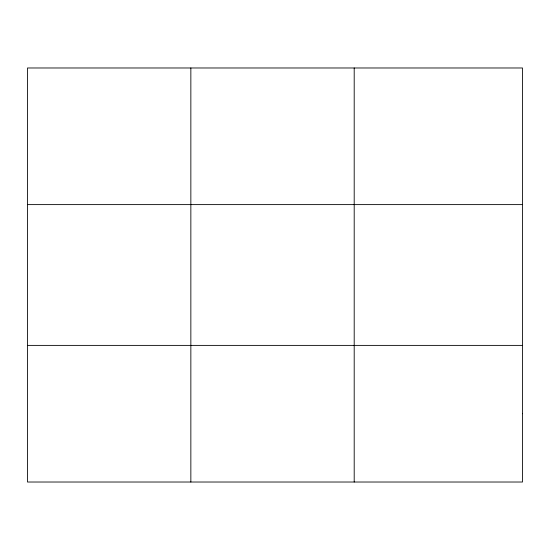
<?xml version="1.0" encoding="UTF-8"?>
<svg xmlns="http://www.w3.org/2000/svg" width="550" height="550" viewBox="0 0 550 550"><rect width="100%" height="100%" fill="white"/><g stroke="black" fill="none" stroke-linecap="round" stroke-linejoin="round"><path stroke-width="0.82" d="M190.85 67.98L190.85 482.02M354.2 67.98L354.2 482.02M27.5 204.614L522.5 204.614M27.5 345.386L522.5 345.386M522.5 413.703L522.5 482.02L27.5 482.02L27.5 67.98L522.5 67.98L522.5 413.703"/></g></svg>
